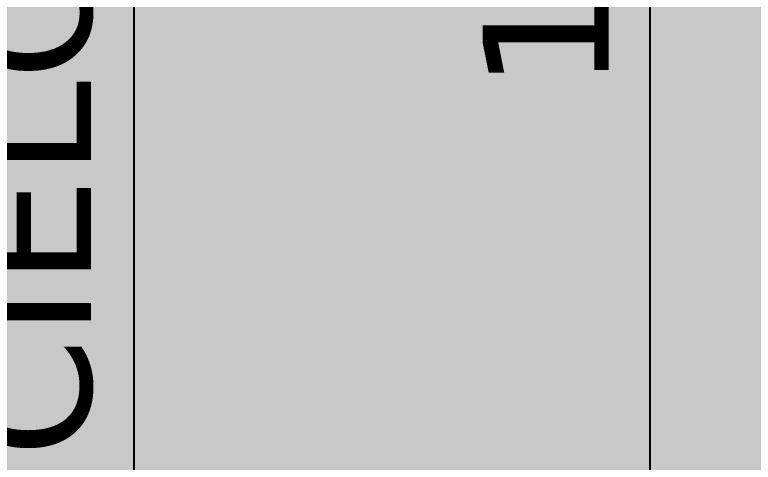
# Model space of a CAD drawing. Header units: metres. Extents: x 126 to 596, y -539 to -70.
# Drawn here: x 351.3911 to 351.8307, y -381.2699 to -381.0036 of the extents above; entities that cross this region are included whole.
import ezdxf

# ---------------------------------------------------------------- set-up
doc = ezdxf.new("R2010")
doc.units = ezdxf.units.M
doc.header["$LTSCALE"] = 10
doc.layers.add('Dimension', color=3, linetype='Continuous', lineweight=5)
doc.layers.add('HT-253', color=253, linetype='Continuous')
doc.styles.add('Verdana', font='verdana.ttf')
doc.dimstyles.new('ST-COTA-25', dxfattribs={"dimscale": 0.25, "dimtxt": 0.3, "dimasz": 0.1, "dimexe": 0.18, "dimexo": 0.0625, "dimgap": 0.09, "dimtad": 1, "dimzin": 1, "dimdsep": 46, "dimtxsty": 'Verdana', "dimblk1": 'COTA_N', "dimblk2": 'COTA_N', "dimsah": 1, "dimcen": 0.09, "dimclrd": 8, "dimclre": 8, "dimclrt": 7, "dimadec": 0, "dimazin": 0, "dimtfac": 1, "dimtix": 1, "dimtmove": 0, "dimatfit": 3, "dimldrblk": 'COTA_N', "dimfxl": 0.18, "dimtolj": 1, "dimtzin": 0, "dimarcsym": 0})

# ---------------------------------------------------------------- blocks, each defined once
blk = doc.blocks.new('COTA_N')
for p, q in [((0, 0.5), (0, -0.5)), ((-1, 0), (0, 0))]:
    blk.add_line(p, q)
at = {"color": 3, "const_width": 0.065}
blk.add_lwpolyline([(0.141, 0.141), (0.283, 0.283), (0, 0), (-0.141, -0.141), (-0.283, -0.283)], dxfattribs=at)
blk = doc.blocks.new('*D124')
at = {"layer": 'Defpoints', "color": 0, "transparency": 16777216}
for p in [(10.46545, 2.07), (10.52374, 2.07), (10.50664, 0.97)]:
    blk.add_point(p, dxfattribs=at)
at = {"layer": 'Dimension', "color": 8, "lineweight": -2, "transparency": 16777216}
for p, q in [((10.48108, 2.07), (10.56874, 2.07)), ((10.52374, 0.995), (10.52374, 2.045)), ((10.52226, 0.97), (10.56874, 0.97))]:
    blk.add_line(p, q, dxfattribs=at)
at = {"layer": 'Dimension', "color": 8, "lineweight": -2, "transparency": 16777216, "xscale": 0.025, "yscale": 0.025, "zscale": 0.025}
for p, rotation in [((10.52374, 2.07), 90), ((10.52374, 0.97), 270)]:
    blk.add_blockref('COTA_N', p, dxfattribs=dict(at, rotation=rotation))
at = {"layer": 'Dimension', "color": 2, "transparency": 16777216, "insert": (10.4622, 1.52), "char_height": 0.075, "attachment_point": 5, "rotation": 90, "style": 'Verdana'}
blk.add_mtext('\\A1;1.10', dxfattribs=at)
blk = doc.blocks.new('*D128')
at = {"layer": 'Defpoints', "color": 0, "transparency": 16777216}
for p in [(10.05, 2.67), (10.05, 0.07), (10.21646, 0.07)]:
    blk.add_point(p, dxfattribs=at)
at = {"layer": 'Dimension', "color": 8, "lineweight": -2, "transparency": 16777216}
for p, q in [((10.06562, 2.67), (10.26146, 2.67)), ((10.21646, 2.645), (10.21646, 0.095)), ((10.06562, 0.07), (10.26146, 0.07))]:
    blk.add_line(p, q, dxfattribs=at)
at = {"layer": 'Dimension', "color": 8, "lineweight": -2, "transparency": 16777216, "xscale": 0.025, "yscale": 0.025, "zscale": 0.025}
for p, rotation in [((10.21646, 2.67), 90), ((10.21646, 0.07), 270)]:
    blk.add_blockref('COTA_N', p, dxfattribs=dict(at, rotation=rotation))
at = {"layer": 'Dimension', "color": 2, "transparency": 16777216, "insert": (10.09162, 1.52), "char_height": 0.075, "attachment_point": 5, "rotation": 90, "style": 'Verdana'}
blk.add_mtext('\\A1;2.60\\PCIELORRASO', dxfattribs=at)
blk = doc.blocks.new('A$C62401038')
at = {"layer": 'HT-253', "transparency": 33554559}
h = blk.add_hatch(color=153, dxfattribs=at)
h.dxf.hatch_style = 1
h.paths.add_polyline_path([(9.89334, 2.07), (9.89334, 0.97), (11.27834, 0.97), (11.27834, 2.07)])
h.paths.add_polyline_path([(9.92334, 2.04), (9.92334, 1), (11.24834, 1), (11.24834, 2.04)], flags=16)
at = {"layer": 'HT-253', "transparency": 33554495}
h = blk.add_hatch(color=153, dxfattribs=at)
h.dxf.hatch_style = 1
h.paths.add_polyline_path([(9.92334, 2.04), (9.92334, 1), (11.24834, 1), (11.24834, 2.04)])
at = {"layer": 'Dimension'}
dim = blk.add_linear_dim(base=(10.21646, 0.07), p1=(10.05, 2.67), p2=(10.05, 0.07), angle=90, text='<>\\PCIELORRASO', dimstyle='ST-COTA-25', override={"dimclrt": 2}, dxfattribs=at)
dim.commit()
dim.dimension.update_dxf_attribs({"geometry": '*D128', "text_midpoint": (10.21646, 1.52), "dimtype": 128})
dim = blk.add_linear_dim(base=(10.52374, 2.07), p1=(10.50664, 0.97), p2=(10.46545, 2.07), angle=90, dimstyle='ST-COTA-25', override={"dimclrt": 2}, dxfattribs=at)
dim.commit()
dim.dimension.update_dxf_attribs({"geometry": '*D124', "text_midpoint": (10.4622, 1.52)})

msp = doc.modelspace()

# ---------------------------------------------------------------- block references
msp.add_blockref('A$C62401038', (341.24563, -382.45478, 0))

doc.saveas('drawing.dxf')
